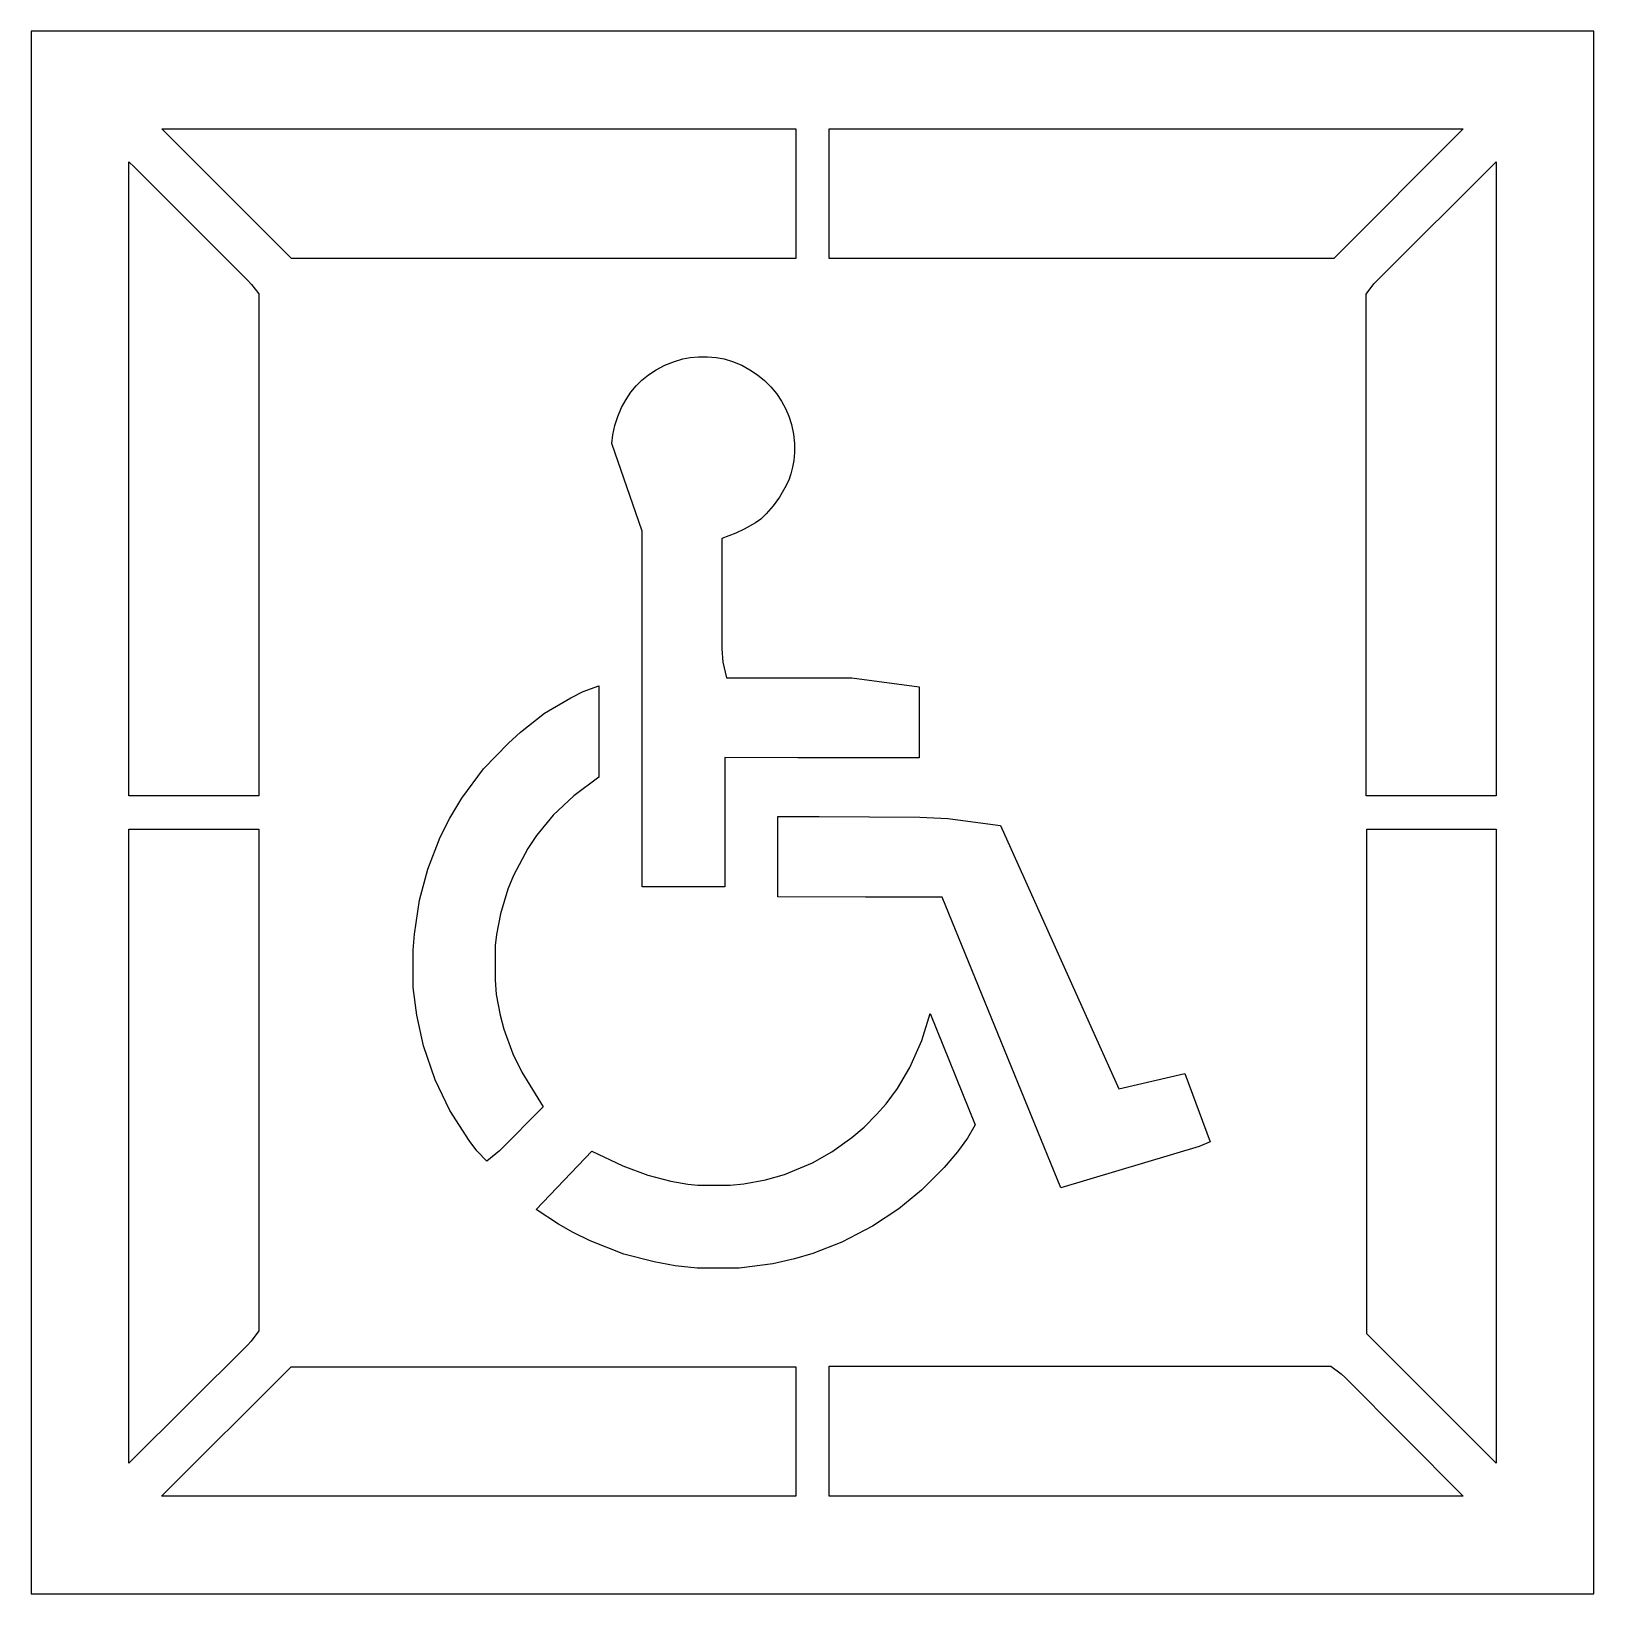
# Model space of a CAD drawing. Header units: inches. Extents: x 0 to 48, y 0 to 48.
import ezdxf

# ---------------------------------------------------------------- set-up
doc = ezdxf.new("R2010")
doc.units = ezdxf.units.IN
doc.header["$MEASUREMENT"] = 0
doc.layers.add('CUT', color=1, linetype='Continuous')

msp = doc.modelspace()

# ---------------------------------------------------------------- linework, layer by layer
at = {"layer": 'CUT'}
for points in [[(0, 0), (48, 0), (48, 48), (0, 48)], [(7.99, 41.02), (4.011, 45), (23.49, 45), (23.49, 41.02)], [(40.011, 41.02), (24.51, 41.02), (24.51, 45), (43.99, 45)], [(6.993, 39.932), (6.993, 24.51), (3, 24.51), (3, 43.991), (3.176, 43.826), (6.633, 40.363), (6.764, 40.22)], [(41.007, 39.926), (41.244, 40.242), (41.373, 40.375), (45, 43.991), (45, 24.51), (41.007, 24.51)], [(23.272, 36.178), (23.352, 35.917), (23.412, 35.622), (23.443, 35.335), (23.443, 35.055), (23.424, 34.812), (23.386, 34.607), (23.334, 34.408), (23.268, 34.214), (23.152, 33.973), (22.988, 33.684), (22.794, 33.418), (22.572, 33.176), (22.409, 33.015), (22.253, 32.899), (21.902, 32.699), (21.641, 32.578), (21.211, 32.413), (21.211, 30.825), (21.213, 29.03), (21.249, 28.618), (21.357, 28.133), (23.968, 28.133), (25.21, 28.132), (27.281, 27.862), (27.281, 25.677), (23.552, 25.677), (21.307, 25.692), (21.307, 23.581), (21.307, 21.721), (21.23, 21.715), (18.768, 21.715), (18.768, 32.647), (17.837, 35.339), (17.866, 35.6), (17.925, 35.886), (18.016, 36.168), (18.137, 36.445), (18.273, 36.692), (18.423, 36.909), (18.586, 37.105), (18.762, 37.281), (18.966, 37.447), (19.197, 37.603), (19.461, 37.739), (19.759, 37.855), (20.02, 37.934), (20.245, 37.977), (20.498, 37.999), (20.778, 37.999), (21.04, 37.977), (21.282, 37.934), (21.544, 37.855), (21.824, 37.739), (22.079, 37.603), (22.31, 37.447), (22.523, 37.273), (22.716, 37.079), (22.891, 36.867), (23.047, 36.636), (23.174, 36.406)], [(14.248, 18.86), (14.287, 18.411), (14.403, 17.77), (14.518, 17.343), (14.795, 16.586), (15.073, 16.026), (15.725, 14.957), (14.385, 13.611), (13.992, 13.288), (13.689, 13.608), (13.453, 13.925), (12.86, 14.847), (12.41, 15.789), (12.052, 16.829), (11.844, 17.776), (11.734, 18.625), (11.734, 19.767), (11.77, 20.265), (11.924, 21.305), (12.184, 22.258), (12.566, 23.24), (12.86, 23.83), (13.224, 24.436), (13.888, 25.337), (14.656, 26.133), (15.027, 26.467), (15.772, 27.047), (16.573, 27.525), (16.951, 27.713), (17.438, 27.89), (17.438, 25.083), (16.667, 24.517), (16.031, 23.916), (15.523, 23.298), (15.252, 22.894), (14.813, 22.062), (14.645, 21.646), (14.414, 20.889), (14.29, 20.248), (14.249, 19.918), (14.249, 19.567)], [(28.156, 23.813), (29.779, 23.599), (33.413, 15.512), (35.434, 15.985), (36.214, 13.888), (35.879, 13.744), (31.633, 12.473), (27.988, 21.394), (25.626, 21.394), (22.937, 21.406), (22.937, 23.879), (24.205, 23.879), (27.295, 23.857)], [(6.993, 8.077), (6.759, 7.76), (6.639, 7.636), (3, 4.009), (3, 23.49), (6.993, 23.49)], [(41.026, 7.987), (41.026, 23.49), (45, 23.49), (45, 4.008)], [(17.175, 10.839), (16.65, 11.093), (16.193, 11.358), (15.511, 11.806), (17.221, 13.6), (18.175, 13.149), (18.937, 12.854), (19.648, 12.67), (20.167, 12.582), (20.475, 12.552), (20.878, 12.552), (21.467, 12.552), (21.886, 12.593), (22.553, 12.716), (23.136, 12.878), (23.997, 13.236), (24.598, 13.571), (25.204, 14.013), (25.583, 14.337), (25.969, 14.723), (26.263, 15.055), (26.614, 15.523), (26.995, 16.17), (27.359, 16.996), (27.613, 17.823), (28.999, 14.408), (28.757, 13.998), (28.451, 13.577), (28.046, 13.097), (27.347, 12.398), (26.654, 11.826), (25.846, 11.289), (24.904, 10.798), (24.009, 10.452), (23.443, 10.284), (22.784, 10.14), (21.75, 10.001), (20.462, 10.001), (19.786, 10.076), (19.139, 10.192), (18.209, 10.434)], [(23.49, 6.974), (23.49, 3), (4.004, 3), (7.989, 6.974)], [(43.993, 3), (24.51, 3), (24.51, 6.993), (39.925, 6.993), (40.241, 6.759), (40.364, 6.64)]]:
    msp.add_lwpolyline(points, close=True, dxfattribs=at)

doc.saveas('drawing.dxf')
